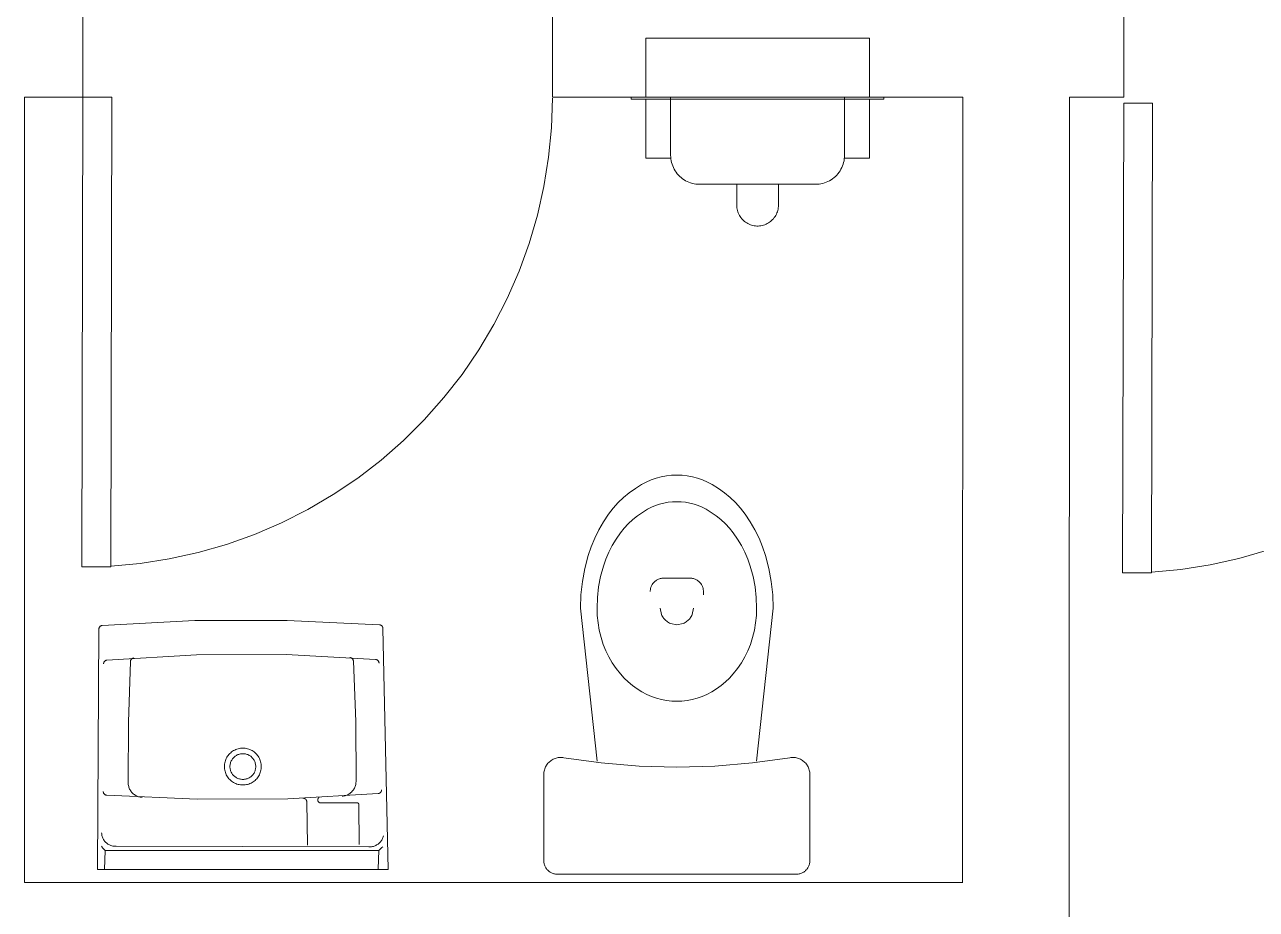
# Model space of a CAD drawing. Header units: centimetres. Extents: x -16.81 to -14.54, y 1.61 to 2.77.
# Drawn here: x -14.6977 to -14.6229, y 1.9054 to 1.9591 of the extents above; entities that cross this region are included whole.
import ezdxf

# ---------------------------------------------------------------- set-up
doc = ezdxf.new("R2010")
doc.units = ezdxf.units.CM
doc.header["$MEASUREMENT"] = 0
doc.layers.get('0').update_dxf_attribs({"lineweight": 0})

msp = doc.modelspace()

# ---------------------------------------------------------------- linework, layer by layer
at = {"color": 18, "lineweight": 0, "true_color": 0x000000}
for p, q in [((-14.694114, 1.954649), (-14.694111, 1.961123)), ((-14.665616, 1.954649), (-14.665613, 1.961123)), ((-14.63094, 1.95465), (-14.630943, 1.961123)), ((-14.646375, 1.95824), (-14.659957, 1.95824)), ((-14.659957, 1.95824), (-14.659957, 1.954651)), ((-14.646375, 1.954651), (-14.646375, 1.95824)), ((-14.697651, 1.907008), (-14.697651, 1.954649)), ((-14.694114, 1.954649), (-14.697651, 1.954649)), ((-14.694183, 1.926149), (-14.694116, 1.954649)), ((-14.694116, 1.954649), (-14.692357, 1.954652)), ((-14.692357, 1.954652), (-14.692424, 1.926152)), ((-14.665678, 1.952798), (-14.665618, 1.954589)), ((-14.640711, 1.95465), (-14.665616, 1.954649)), ((-14.645496, 1.954651), (-14.660837, 1.954651)), ((-14.660837, 1.954651), (-14.660837, 1.954545)), ((-14.660837, 1.954545), (-14.645496, 1.954545)), ((-14.659957, 1.954651), (-14.646375, 1.954651)), ((-14.646375, 1.954545), (-14.659957, 1.954545)), ((-14.659957, 1.954545), (-14.659957, 1.950956)), ((-14.658444, 1.954651), (-14.647888, 1.954651)), ((-14.658444, 1.951132), (-14.658444, 1.954651)), ((-14.647888, 1.954651), (-14.647888, 1.951132)), ((-14.646375, 1.950956), (-14.646375, 1.954545)), ((-14.645496, 1.954545), (-14.645496, 1.954651)), ((-14.640735, 1.907009), (-14.640711, 1.95465)), ((-14.634286, 1.857843), (-14.634237, 1.95465)), ((-14.63094, 1.95465), (-14.634237, 1.95465)), ((-14.631014, 1.925791), (-14.630947, 1.954291)), ((-14.630947, 1.954291), (-14.629188, 1.954294)), ((-14.629188, 1.954294), (-14.629255, 1.925794)), ((-14.665851, 1.951015), (-14.665678, 1.952798)), ((-14.666135, 1.949245), (-14.665851, 1.951015)), ((-14.659957, 1.950956), (-14.658435, 1.950956)), ((-14.658444, 1.951132), (-14.65844, 1.951022)), ((-14.65844, 1.951022), (-14.65843, 1.950912)), ((-14.65843, 1.950912), (-14.658413, 1.950803)), ((-14.658413, 1.950803), (-14.658389, 1.950695)), ((-14.658389, 1.950695), (-14.658358, 1.950589)), ((-14.658358, 1.950589), (-14.65832, 1.950485)), ((-14.65832, 1.950485), (-14.658277, 1.950383)), ((-14.648056, 1.950383), (-14.648012, 1.950485)), ((-14.648012, 1.950485), (-14.647975, 1.950589)), ((-14.647975, 1.950589), (-14.647944, 1.950695)), ((-14.647944, 1.950695), (-14.64792, 1.950803)), ((-14.64792, 1.950803), (-14.647902, 1.950912)), ((-14.647902, 1.950912), (-14.647892, 1.951022)), ((-14.647897, 1.950956), (-14.646375, 1.950956)), ((-14.647892, 1.951022), (-14.647888, 1.951132)), ((-14.658277, 1.950383), (-14.658226, 1.950285)), ((-14.658226, 1.950285), (-14.65817, 1.95019)), ((-14.65817, 1.95019), (-14.658108, 1.950098)), ((-14.658108, 1.950098), (-14.65804, 1.950011)), ((-14.65804, 1.950011), (-14.657967, 1.949928)), ((-14.657967, 1.949928), (-14.657889, 1.94985)), ((-14.657889, 1.94985), (-14.657806, 1.949777)), ((-14.657806, 1.949777), (-14.657719, 1.949709)), ((-14.657719, 1.949709), (-14.657627, 1.949647)), ((-14.648705, 1.949647), (-14.648614, 1.949709)), ((-14.648614, 1.949709), (-14.648526, 1.949777)), ((-14.648526, 1.949777), (-14.648443, 1.94985)), ((-14.648443, 1.94985), (-14.648365, 1.949928)), ((-14.648365, 1.949928), (-14.648292, 1.950011)), ((-14.648292, 1.950011), (-14.648224, 1.950098)), ((-14.648224, 1.950098), (-14.648162, 1.95019)), ((-14.648162, 1.95019), (-14.648106, 1.950285)), ((-14.648106, 1.950285), (-14.648056, 1.950383)), ((-14.66653, 1.947497), (-14.666135, 1.949245)), ((-14.657627, 1.949647), (-14.657532, 1.949591)), ((-14.657532, 1.949591), (-14.657434, 1.94954)), ((-14.657434, 1.94954), (-14.657332, 1.949497)), ((-14.657332, 1.949497), (-14.657228, 1.949459)), ((-14.657228, 1.949459), (-14.657122, 1.949428)), ((-14.657122, 1.949428), (-14.657014, 1.949404)), ((-14.657014, 1.949404), (-14.656905, 1.949387)), ((-14.656905, 1.949387), (-14.656795, 1.949376)), ((-14.656795, 1.949376), (-14.656685, 1.949373)), ((-14.649648, 1.949373), (-14.656685, 1.949373)), ((-14.654433, 1.948106), (-14.654433, 1.949373)), ((-14.6519, 1.948106), (-14.6519, 1.949373)), ((-14.649648, 1.949373), (-14.649537, 1.949376)), ((-14.649537, 1.949376), (-14.649427, 1.949387)), ((-14.649427, 1.949387), (-14.649318, 1.949404)), ((-14.649318, 1.949404), (-14.64921, 1.949428)), ((-14.64921, 1.949428), (-14.649104, 1.949459)), ((-14.649104, 1.949459), (-14.649, 1.949497)), ((-14.649, 1.949497), (-14.648899, 1.94954)), ((-14.648899, 1.94954), (-14.6488, 1.949591)), ((-14.6488, 1.949591), (-14.648705, 1.949647)), ((-14.667034, 1.945778), (-14.66653, 1.947497)), ((-14.654433, 1.948106), (-14.65443, 1.948025)), ((-14.65443, 1.948025), (-14.654422, 1.947944)), ((-14.654422, 1.947944), (-14.654409, 1.947864)), ((-14.654409, 1.947864), (-14.654391, 1.947785)), ((-14.654391, 1.947785), (-14.654368, 1.947707)), ((-14.654368, 1.947707), (-14.65434, 1.947631)), ((-14.65434, 1.947631), (-14.654307, 1.947557)), ((-14.654307, 1.947557), (-14.65427, 1.947485)), ((-14.65427, 1.947485), (-14.654228, 1.947415)), ((-14.652105, 1.947415), (-14.652063, 1.947485)), ((-14.652063, 1.947485), (-14.652025, 1.947557)), ((-14.652025, 1.947557), (-14.651992, 1.947631)), ((-14.651992, 1.947631), (-14.651964, 1.947707)), ((-14.651964, 1.947707), (-14.651941, 1.947785)), ((-14.651941, 1.947785), (-14.651923, 1.947864)), ((-14.651923, 1.947864), (-14.65191, 1.947944)), ((-14.65191, 1.947944), (-14.651902, 1.948025)), ((-14.651902, 1.948025), (-14.6519, 1.948106)), ((-14.654228, 1.947415), (-14.654181, 1.947349)), ((-14.654181, 1.947349), (-14.654131, 1.947285)), ((-14.654131, 1.947285), (-14.654076, 1.947225)), ((-14.654076, 1.947225), (-14.654018, 1.947169)), ((-14.654018, 1.947169), (-14.653956, 1.947116)), ((-14.653956, 1.947116), (-14.653891, 1.947067)), ((-14.653891, 1.947067), (-14.653823, 1.947023)), ((-14.653823, 1.947023), (-14.653752, 1.946983)), ((-14.653752, 1.946983), (-14.653679, 1.946948)), ((-14.653679, 1.946948), (-14.653604, 1.946918)), ((-14.653604, 1.946918), (-14.653527, 1.946892)), ((-14.653527, 1.946892), (-14.653448, 1.946871)), ((-14.653448, 1.946871), (-14.653368, 1.946856)), ((-14.653368, 1.946856), (-14.653288, 1.946845)), ((-14.653288, 1.946845), (-14.653207, 1.94684)), ((-14.653207, 1.94684), (-14.653126, 1.94684)), ((-14.653126, 1.94684), (-14.653045, 1.946845)), ((-14.653045, 1.946845), (-14.652964, 1.946856)), ((-14.652964, 1.946856), (-14.652884, 1.946871)), ((-14.652884, 1.946871), (-14.652806, 1.946892)), ((-14.652806, 1.946892), (-14.652729, 1.946918)), ((-14.652729, 1.946918), (-14.652653, 1.946948)), ((-14.652653, 1.946948), (-14.65258, 1.946983)), ((-14.65258, 1.946983), (-14.65251, 1.947023)), ((-14.65251, 1.947023), (-14.652442, 1.947067)), ((-14.652442, 1.947067), (-14.652376, 1.947116)), ((-14.652376, 1.947116), (-14.652315, 1.947169)), ((-14.652315, 1.947169), (-14.652256, 1.947225)), ((-14.652256, 1.947225), (-14.652202, 1.947285)), ((-14.652202, 1.947285), (-14.652151, 1.947349)), ((-14.652151, 1.947349), (-14.652105, 1.947415)), ((-14.667645, 1.944093), (-14.667034, 1.945778)), ((-14.66836, 1.94245), (-14.667645, 1.944093)), ((-14.669178, 1.940856), (-14.66836, 1.94245)), ((-14.670094, 1.939316), (-14.669178, 1.940856)), ((-14.671105, 1.937836), (-14.670094, 1.939316)), ((-14.672207, 1.936423), (-14.671105, 1.937836)), ((-14.673395, 1.935082), (-14.672207, 1.936423)), ((-14.674666, 1.933819), (-14.673395, 1.935082)), ((-14.676013, 1.932638), (-14.674666, 1.933819)), ((-14.677433, 1.931543), (-14.676013, 1.932638)), ((-14.678918, 1.93054), (-14.677433, 1.931543)), ((-14.660202, 1.931156), (-14.660586, 1.930918)), ((-14.659919, 1.931304), (-14.660202, 1.931156)), ((-14.659626, 1.931431), (-14.659919, 1.931304)), ((-14.659325, 1.931535), (-14.659626, 1.931431)), ((-14.659016, 1.931617), (-14.659325, 1.931535)), ((-14.658703, 1.931676), (-14.659016, 1.931617)), ((-14.658386, 1.931711), (-14.658703, 1.931676)), ((-14.658067, 1.931723), (-14.658386, 1.931711)), ((-14.657748, 1.931711), (-14.658067, 1.931723)), ((-14.657431, 1.931676), (-14.657748, 1.931711)), ((-14.657117, 1.931617), (-14.657431, 1.931676)), ((-14.656809, 1.931535), (-14.657117, 1.931617)), ((-14.656508, 1.931431), (-14.656809, 1.931535)), ((-14.656215, 1.931304), (-14.656508, 1.931431)), ((-14.655932, 1.931156), (-14.656215, 1.931304)), ((-14.655548, 1.930918), (-14.655932, 1.931156)), ((-14.680463, 1.929633), (-14.678918, 1.93054)), ((-14.661299, 1.930364), (-14.661625, 1.930051)), ((-14.660952, 1.930654), (-14.661299, 1.930364)), ((-14.660586, 1.930918), (-14.660952, 1.930654)), ((-14.655181, 1.930654), (-14.655548, 1.930918)), ((-14.654835, 1.930364), (-14.655181, 1.930654)), ((-14.654509, 1.930051), (-14.654835, 1.930364)), ((-14.682062, 1.928824), (-14.680463, 1.929633)), ((-14.661927, 1.929715), (-14.662205, 1.929359)), ((-14.661625, 1.930051), (-14.661927, 1.929715)), ((-14.659844, 1.929651), (-14.660158, 1.929462)), ((-14.659608, 1.92977), (-14.659844, 1.929651)), ((-14.659363, 1.929873), (-14.659608, 1.92977)), ((-14.659112, 1.929957), (-14.659363, 1.929873)), ((-14.658856, 1.930023), (-14.659112, 1.929957)), ((-14.658595, 1.930071), (-14.658856, 1.930023)), ((-14.658332, 1.930099), (-14.658595, 1.930071)), ((-14.658067, 1.930109), (-14.658332, 1.930099)), ((-14.657802, 1.930099), (-14.658067, 1.930109)), ((-14.657539, 1.930071), (-14.657802, 1.930099)), ((-14.657278, 1.930023), (-14.657539, 1.930071)), ((-14.657022, 1.929957), (-14.657278, 1.930023)), ((-14.65677, 1.929873), (-14.657022, 1.929957)), ((-14.656526, 1.92977), (-14.65677, 1.929873)), ((-14.65629, 1.929651), (-14.656526, 1.92977)), ((-14.655975, 1.929462), (-14.65629, 1.929651)), ((-14.654207, 1.929715), (-14.654509, 1.930051)), ((-14.653929, 1.929359), (-14.654207, 1.929715)), ((-14.683708, 1.928118), (-14.682062, 1.928824)), ((-14.662521, 1.928891), (-14.662804, 1.928404)), ((-14.662205, 1.929359), (-14.662521, 1.928891)), ((-14.661012, 1.928771), (-14.661261, 1.928503)), ((-14.660744, 1.929021), (-14.661012, 1.928771)), ((-14.660459, 1.929252), (-14.660744, 1.929021)), ((-14.660158, 1.929462), (-14.660459, 1.929252)), ((-14.655675, 1.929252), (-14.655975, 1.929462)), ((-14.65539, 1.929021), (-14.655675, 1.929252)), ((-14.655122, 1.928771), (-14.65539, 1.929021)), ((-14.654872, 1.928503), (-14.655122, 1.928771)), ((-14.653613, 1.928891), (-14.653929, 1.929359)), ((-14.65333, 1.928404), (-14.653613, 1.928891)), ((-14.685396, 1.927516), (-14.683708, 1.928118)), ((-14.662804, 1.928404), (-14.663054, 1.927898)), ((-14.661492, 1.928217), (-14.661752, 1.927843)), ((-14.661261, 1.928503), (-14.661492, 1.928217)), ((-14.654642, 1.928217), (-14.654872, 1.928503)), ((-14.654381, 1.927843), (-14.654642, 1.928217)), ((-14.653079, 1.927898), (-14.65333, 1.928404)), ((-14.687119, 1.927022), (-14.685396, 1.927516)), ((-14.66327, 1.927377), (-14.66345, 1.926843)), ((-14.663054, 1.927898), (-14.66327, 1.927377)), ((-14.661987, 1.927453), (-14.662195, 1.927047)), ((-14.661752, 1.927843), (-14.661987, 1.927453)), ((-14.654147, 1.927453), (-14.654381, 1.927843)), ((-14.653939, 1.927047), (-14.654147, 1.927453)), ((-14.652864, 1.927377), (-14.653079, 1.927898)), ((-14.652683, 1.926843), (-14.652864, 1.927377)), ((-14.69064, 1.926362), (-14.688869, 1.926636)), ((-14.688869, 1.926636), (-14.687119, 1.927022)), ((-14.66345, 1.926843), (-14.663655, 1.92606)), ((-14.662374, 1.926628), (-14.662524, 1.926197)), ((-14.662195, 1.927047), (-14.662374, 1.926628)), ((-14.65376, 1.926628), (-14.653939, 1.927047)), ((-14.65361, 1.926197), (-14.65376, 1.926628)), ((-14.652479, 1.92606), (-14.652683, 1.926843)), ((-14.6257, 1.926278), (-14.62395, 1.926663)), ((-14.62395, 1.926663), (-14.622227, 1.927158)), ((-14.692424, 1.926152), (-14.694183, 1.926149)), ((-14.692424, 1.926199), (-14.69064, 1.926362)), ((-14.663655, 1.92606), (-14.663801, 1.925264)), ((-14.662524, 1.926197), (-14.662692, 1.925573)), ((-14.653442, 1.925573), (-14.65361, 1.926197)), ((-14.652332, 1.925264), (-14.652479, 1.92606)), ((-14.629255, 1.925794), (-14.631014, 1.925791)), ((-14.629255, 1.925841), (-14.62747, 1.926004)), ((-14.62747, 1.926004), (-14.6257, 1.926278)), ((-14.663801, 1.925264), (-14.66389, 1.92446)), ((-14.662692, 1.925573), (-14.662813, 1.924939)), ((-14.659604, 1.925004), (-14.659625, 1.924957)), ((-14.659581, 1.925049), (-14.659604, 1.925004)), ((-14.659556, 1.925093), (-14.659581, 1.925049)), ((-14.659527, 1.925135), (-14.659556, 1.925093)), ((-14.659496, 1.925175), (-14.659527, 1.925135)), ((-14.659462, 1.925213), (-14.659496, 1.925175)), ((-14.659427, 1.925248), (-14.659462, 1.925213)), ((-14.659389, 1.925282), (-14.659427, 1.925248)), ((-14.659349, 1.925313), (-14.659389, 1.925282)), ((-14.659307, 1.925342), (-14.659349, 1.925313)), ((-14.659263, 1.925367), (-14.659307, 1.925342)), ((-14.659218, 1.92539), (-14.659263, 1.925367)), ((-14.659171, 1.925411), (-14.659218, 1.92539)), ((-14.659124, 1.925428), (-14.659171, 1.925411)), ((-14.659075, 1.925442), (-14.659124, 1.925428)), ((-14.659025, 1.925453), (-14.659075, 1.925442)), ((-14.658975, 1.925461), (-14.659025, 1.925453)), ((-14.658925, 1.925466), (-14.658975, 1.925461)), ((-14.658874, 1.925467), (-14.658925, 1.925466)), ((-14.658874, 1.925467), (-14.658067, 1.925467)), ((-14.65726, 1.925467), (-14.658067, 1.925467)), ((-14.657209, 1.925466), (-14.65726, 1.925467)), ((-14.657158, 1.925461), (-14.657209, 1.925466)), ((-14.657108, 1.925453), (-14.657158, 1.925461)), ((-14.657059, 1.925442), (-14.657108, 1.925453)), ((-14.65701, 1.925428), (-14.657059, 1.925442)), ((-14.656962, 1.925411), (-14.65701, 1.925428)), ((-14.656916, 1.92539), (-14.656962, 1.925411)), ((-14.656871, 1.925367), (-14.656916, 1.92539)), ((-14.656827, 1.925342), (-14.656871, 1.925367)), ((-14.656785, 1.925313), (-14.656827, 1.925342)), ((-14.656745, 1.925282), (-14.656785, 1.925313)), ((-14.656707, 1.925248), (-14.656745, 1.925282)), ((-14.656671, 1.925213), (-14.656707, 1.925248)), ((-14.656638, 1.925175), (-14.656671, 1.925213)), ((-14.656607, 1.925135), (-14.656638, 1.925175)), ((-14.656578, 1.925093), (-14.656607, 1.925135)), ((-14.656552, 1.925049), (-14.656578, 1.925093)), ((-14.656529, 1.925004), (-14.656552, 1.925049)), ((-14.656509, 1.924957), (-14.656529, 1.925004)), ((-14.653321, 1.924939), (-14.653442, 1.925573)), ((-14.652244, 1.92446), (-14.652332, 1.925264)), ((-14.66389, 1.92446), (-14.663919, 1.923651)), ((-14.662886, 1.924297), (-14.66291, 1.923651)), ((-14.662813, 1.924939), (-14.662886, 1.924297)), ((-14.65968, 1.924711), (-14.659681, 1.92466)), ((-14.659675, 1.924761), (-14.65968, 1.924711)), ((-14.659667, 1.924811), (-14.659675, 1.924761)), ((-14.659656, 1.924861), (-14.659667, 1.924811)), ((-14.659642, 1.924909), (-14.659656, 1.924861)), ((-14.659625, 1.924957), (-14.659642, 1.924909)), ((-14.656492, 1.924909), (-14.656509, 1.924957)), ((-14.656478, 1.924861), (-14.656492, 1.924909)), ((-14.656467, 1.924811), (-14.656478, 1.924861)), ((-14.656459, 1.924761), (-14.656467, 1.924811)), ((-14.656454, 1.924711), (-14.656459, 1.924761)), ((-14.656452, 1.92466), (-14.656454, 1.924711)), ((-14.656452, 1.924458), (-14.656452, 1.92466)), ((-14.653248, 1.924297), (-14.653321, 1.924939)), ((-14.653224, 1.923651), (-14.653248, 1.924297)), ((-14.652215, 1.923651), (-14.652244, 1.92446)), ((-14.66291, 1.914368), (-14.663919, 1.923651)), ((-14.66291, 1.923651), (-14.662895, 1.923203)), ((-14.659076, 1.923651), (-14.658999, 1.923265)), ((-14.657135, 1.923265), (-14.657058, 1.923651)), ((-14.653239, 1.923203), (-14.653224, 1.923651)), ((-14.652215, 1.923651), (-14.653224, 1.914368)), ((-14.687331, 1.922897), (-14.692937, 1.922602)), ((-14.681717, 1.922909), (-14.687331, 1.922897)), ((-14.676111, 1.922637), (-14.681717, 1.922909)), ((-14.662895, 1.923203), (-14.662849, 1.922756)), ((-14.662849, 1.922756), (-14.662773, 1.922314)), ((-14.658999, 1.923265), (-14.658972, 1.923205)), ((-14.658972, 1.923205), (-14.658941, 1.923147)), ((-14.658941, 1.923147), (-14.658906, 1.92309)), ((-14.658906, 1.92309), (-14.658867, 1.923037)), ((-14.658867, 1.923037), (-14.658825, 1.922986)), ((-14.658825, 1.922986), (-14.65878, 1.922938)), ((-14.65878, 1.922938), (-14.658732, 1.922892)), ((-14.658732, 1.922892), (-14.658681, 1.922851)), ((-14.658681, 1.922851), (-14.658627, 1.922812)), ((-14.658627, 1.922812), (-14.658571, 1.922777)), ((-14.658571, 1.922777), (-14.658513, 1.922746)), ((-14.657621, 1.922746), (-14.657562, 1.922777)), ((-14.657562, 1.922777), (-14.657506, 1.922812)), ((-14.657506, 1.922812), (-14.657453, 1.922851)), ((-14.657453, 1.922851), (-14.657402, 1.922892)), ((-14.657402, 1.922892), (-14.657353, 1.922938)), ((-14.657353, 1.922938), (-14.657308, 1.922986)), ((-14.657308, 1.922986), (-14.657266, 1.923037)), ((-14.657266, 1.923037), (-14.657228, 1.92309)), ((-14.657228, 1.92309), (-14.657193, 1.923147)), ((-14.657193, 1.923147), (-14.657162, 1.923205)), ((-14.657162, 1.923205), (-14.657135, 1.923265)), ((-14.653361, 1.922314), (-14.653285, 1.922756)), ((-14.653285, 1.922756), (-14.653239, 1.923203)), ((-14.693143, 1.92238), (-14.693221, 1.907791)), ((-14.693142, 1.922395), (-14.693143, 1.92238)), ((-14.693141, 1.922409), (-14.693142, 1.922395)), ((-14.693138, 1.922423), (-14.693141, 1.922409)), ((-14.693135, 1.922437), (-14.693138, 1.922423)), ((-14.693131, 1.922451), (-14.693135, 1.922437)), ((-14.693126, 1.922465), (-14.693131, 1.922451)), ((-14.69312, 1.922478), (-14.693126, 1.922465)), ((-14.693113, 1.92249), (-14.69312, 1.922478)), ((-14.693105, 1.922503), (-14.693113, 1.92249)), ((-14.693097, 1.922515), (-14.693105, 1.922503)), ((-14.693088, 1.922526), (-14.693097, 1.922515)), ((-14.693078, 1.922536), (-14.693088, 1.922526)), ((-14.693067, 1.922546), (-14.693078, 1.922536)), ((-14.693056, 1.922555), (-14.693067, 1.922546)), ((-14.693045, 1.922564), (-14.693056, 1.922555)), ((-14.693032, 1.922572), (-14.693045, 1.922564)), ((-14.69302, 1.922579), (-14.693032, 1.922572)), ((-14.693007, 1.922585), (-14.69302, 1.922579)), ((-14.692993, 1.92259), (-14.693007, 1.922585)), ((-14.692979, 1.922594), (-14.692993, 1.92259)), ((-14.692965, 1.922598), (-14.692979, 1.922594)), ((-14.692951, 1.9226), (-14.692965, 1.922598)), ((-14.692937, 1.922602), (-14.692951, 1.9226)), ((-14.676096, 1.922636), (-14.676111, 1.922637)), ((-14.676082, 1.922633), (-14.676096, 1.922636)), ((-14.676068, 1.92263), (-14.676082, 1.922633)), ((-14.676055, 1.922626), (-14.676068, 1.92263)), ((-14.676041, 1.922621), (-14.676055, 1.922626)), ((-14.676028, 1.922615), (-14.676041, 1.922621)), ((-14.676015, 1.922608), (-14.676028, 1.922615)), ((-14.676003, 1.9226), (-14.676015, 1.922608)), ((-14.675992, 1.922592), (-14.676003, 1.9226)), ((-14.67598, 1.922583), (-14.675992, 1.922592)), ((-14.67597, 1.922573), (-14.67598, 1.922583)), ((-14.67596, 1.922563), (-14.67597, 1.922573)), ((-14.675951, 1.922552), (-14.67596, 1.922563)), ((-14.675942, 1.92254), (-14.675951, 1.922552)), ((-14.675935, 1.922528), (-14.675942, 1.92254)), ((-14.675928, 1.922516), (-14.675935, 1.922528)), ((-14.675922, 1.922503), (-14.675928, 1.922516)), ((-14.675917, 1.922489), (-14.675922, 1.922503)), ((-14.675912, 1.922476), (-14.675917, 1.922489)), ((-14.675909, 1.922462), (-14.675912, 1.922476)), ((-14.675906, 1.922448), (-14.675909, 1.922462)), ((-14.675904, 1.922433), (-14.675906, 1.922448)), ((-14.675904, 1.922419), (-14.675904, 1.922433)), ((-14.675592, 1.907791), (-14.675904, 1.922419)), ((-14.662773, 1.922314), (-14.662667, 1.921878)), ((-14.658513, 1.922746), (-14.658453, 1.922719)), ((-14.658453, 1.922719), (-14.658067, 1.922642)), ((-14.658067, 1.922642), (-14.657681, 1.922719)), ((-14.657681, 1.922719), (-14.657621, 1.922746)), ((-14.653467, 1.921878), (-14.653361, 1.922314)), ((-14.662667, 1.921878), (-14.662531, 1.921451)), ((-14.662531, 1.921451), (-14.662377, 1.921063)), ((-14.653756, 1.921063), (-14.653603, 1.921451)), ((-14.653603, 1.921451), (-14.653467, 1.921878)), ((-14.687222, 1.920817), (-14.692653, 1.920495)), ((-14.6912, 1.920518), (-14.691207, 1.920505)), ((-14.691192, 1.920529), (-14.6912, 1.920518)), ((-14.691183, 1.920541), (-14.691192, 1.920529)), ((-14.691174, 1.920552), (-14.691183, 1.920541)), ((-14.691164, 1.920562), (-14.691174, 1.920552)), ((-14.691154, 1.920571), (-14.691164, 1.920562)), ((-14.691143, 1.92058), (-14.691154, 1.920571)), ((-14.691131, 1.920588), (-14.691143, 1.92058)), ((-14.691119, 1.920596), (-14.691131, 1.920588)), ((-14.691106, 1.920602), (-14.691119, 1.920596)), ((-14.691093, 1.920608), (-14.691106, 1.920602)), ((-14.69108, 1.920613), (-14.691093, 1.920608)), ((-14.691067, 1.920617), (-14.69108, 1.920613)), ((-14.691053, 1.92062), (-14.691067, 1.920617)), ((-14.691039, 1.920623), (-14.691053, 1.92062)), ((-14.691025, 1.920624), (-14.691039, 1.920623)), ((-14.68178, 1.920829), (-14.687222, 1.920817)), ((-14.676347, 1.920532), (-14.68178, 1.920829)), ((-14.677893, 1.920648), (-14.677907, 1.92065)), ((-14.67788, 1.920646), (-14.677893, 1.920648)), ((-14.677866, 1.920643), (-14.67788, 1.920646)), ((-14.677852, 1.920639), (-14.677866, 1.920643)), ((-14.677839, 1.920634), (-14.677852, 1.920639)), ((-14.677826, 1.920628), (-14.677839, 1.920634)), ((-14.677814, 1.920622), (-14.677826, 1.920628)), ((-14.677802, 1.920615), (-14.677814, 1.920622)), ((-14.67779, 1.920607), (-14.677802, 1.920615)), ((-14.677779, 1.920598), (-14.67779, 1.920607)), ((-14.677769, 1.920589), (-14.677779, 1.920598)), ((-14.677759, 1.920579), (-14.677769, 1.920589)), ((-14.677749, 1.920568), (-14.677759, 1.920579)), ((-14.677741, 1.920557), (-14.677749, 1.920568)), ((-14.677733, 1.920545), (-14.677741, 1.920557)), ((-14.677726, 1.920533), (-14.677733, 1.920545)), ((-14.67772, 1.920521), (-14.677726, 1.920533)), ((-14.677714, 1.920508), (-14.67772, 1.920521)), ((-14.676333, 1.920531), (-14.676347, 1.920532)), ((-14.676319, 1.920528), (-14.676333, 1.920531)), ((-14.676305, 1.920525), (-14.676319, 1.920528)), ((-14.676291, 1.920521), (-14.676305, 1.920525)), ((-14.676278, 1.920515), (-14.676291, 1.920521)), ((-14.676265, 1.920509), (-14.676278, 1.920515)), ((-14.662377, 1.921063), (-14.662195, 1.920688)), ((-14.662195, 1.920688), (-14.661986, 1.920327)), ((-14.654147, 1.920327), (-14.653938, 1.920688)), ((-14.653938, 1.920688), (-14.653756, 1.921063)), ((-14.692855, 1.920302), (-14.692857, 1.920287)), ((-14.692857, 1.920287), (-14.692857, 1.920273)), ((-14.692853, 1.920316), (-14.692855, 1.920302)), ((-14.69285, 1.92033), (-14.692853, 1.920316)), ((-14.692846, 1.920344), (-14.69285, 1.92033)), ((-14.692841, 1.920357), (-14.692846, 1.920344)), ((-14.692835, 1.92037), (-14.692841, 1.920357)), ((-14.692828, 1.920383), (-14.692835, 1.92037)), ((-14.692821, 1.920395), (-14.692828, 1.920383)), ((-14.692812, 1.920407), (-14.692821, 1.920395)), ((-14.692803, 1.920418), (-14.692812, 1.920407)), ((-14.692794, 1.920429), (-14.692803, 1.920418)), ((-14.692783, 1.920439), (-14.692794, 1.920429)), ((-14.692772, 1.920448), (-14.692783, 1.920439)), ((-14.692761, 1.920456), (-14.692772, 1.920448)), ((-14.692748, 1.920464), (-14.692761, 1.920456)), ((-14.692736, 1.920471), (-14.692748, 1.920464)), ((-14.692723, 1.920477), (-14.692736, 1.920471)), ((-14.69271, 1.920483), (-14.692723, 1.920477)), ((-14.692696, 1.920487), (-14.69271, 1.920483)), ((-14.692682, 1.92049), (-14.692696, 1.920487)), ((-14.692668, 1.920493), (-14.692682, 1.92049)), ((-14.692653, 1.920495), (-14.692668, 1.920493)), ((-14.691232, 1.92041), (-14.69134, 1.916734)), ((-14.691231, 1.920424), (-14.691232, 1.92041)), ((-14.691229, 1.920438), (-14.691231, 1.920424)), ((-14.691226, 1.920452), (-14.691229, 1.920438)), ((-14.691223, 1.920466), (-14.691226, 1.920452)), ((-14.691218, 1.920479), (-14.691223, 1.920466)), ((-14.691213, 1.920493), (-14.691218, 1.920479)), ((-14.691207, 1.920505), (-14.691213, 1.920493)), ((-14.677709, 1.920495), (-14.677714, 1.920508)), ((-14.677706, 1.920481), (-14.677709, 1.920495)), ((-14.677703, 1.920467), (-14.677706, 1.920481)), ((-14.6777, 1.920453), (-14.677703, 1.920467)), ((-14.677699, 1.920439), (-14.6777, 1.920453)), ((-14.677553, 1.91678), (-14.677699, 1.920439)), ((-14.676253, 1.920503), (-14.676265, 1.920509)), ((-14.676241, 1.920495), (-14.676253, 1.920503)), ((-14.676229, 1.920487), (-14.676241, 1.920495)), ((-14.676218, 1.920478), (-14.676229, 1.920487)), ((-14.676208, 1.920468), (-14.676218, 1.920478)), ((-14.676198, 1.920457), (-14.676208, 1.920468)), ((-14.676189, 1.920446), (-14.676198, 1.920457)), ((-14.67618, 1.920435), (-14.676189, 1.920446)), ((-14.676173, 1.920423), (-14.67618, 1.920435)), ((-14.676166, 1.92041), (-14.676173, 1.920423)), ((-14.67616, 1.920397), (-14.676166, 1.92041)), ((-14.676155, 1.920384), (-14.67616, 1.920397)), ((-14.676151, 1.920371), (-14.676155, 1.920384)), ((-14.676147, 1.920357), (-14.676151, 1.920371)), ((-14.676145, 1.920343), (-14.676147, 1.920357)), ((-14.676143, 1.920328), (-14.676145, 1.920343)), ((-14.676142, 1.920314), (-14.676143, 1.920328)), ((-14.661986, 1.920327), (-14.661751, 1.919982)), ((-14.661751, 1.919982), (-14.661492, 1.919656)), ((-14.654642, 1.919656), (-14.654382, 1.919982)), ((-14.654382, 1.919982), (-14.654147, 1.920327)), ((-14.661492, 1.919656), (-14.661261, 1.919404)), ((-14.661261, 1.919404), (-14.661014, 1.91917)), ((-14.661014, 1.91917), (-14.660751, 1.918953)), ((-14.655383, 1.918953), (-14.65512, 1.91917)), ((-14.65512, 1.91917), (-14.654873, 1.919404)), ((-14.654873, 1.919404), (-14.654642, 1.919656)), ((-14.660751, 1.918953), (-14.660474, 1.918754)), ((-14.660474, 1.918754), (-14.660184, 1.918575)), ((-14.660184, 1.918575), (-14.659882, 1.918416)), ((-14.659882, 1.918416), (-14.659595, 1.918291)), ((-14.659595, 1.918291), (-14.6593, 1.918187)), ((-14.656834, 1.918187), (-14.656538, 1.918291)), ((-14.656538, 1.918291), (-14.656252, 1.918416)), ((-14.656252, 1.918416), (-14.65595, 1.918575)), ((-14.65595, 1.918575), (-14.65566, 1.918754)), ((-14.65566, 1.918754), (-14.655383, 1.918953)), ((-14.6593, 1.918187), (-14.658998, 1.918106)), ((-14.658998, 1.918106), (-14.65869, 1.918047)), ((-14.65869, 1.918047), (-14.65838, 1.918012)), ((-14.65838, 1.918012), (-14.658067, 1.918001)), ((-14.658067, 1.918001), (-14.657754, 1.918012)), ((-14.657754, 1.918012), (-14.657443, 1.918047)), ((-14.657443, 1.918047), (-14.657136, 1.918106)), ((-14.657136, 1.918106), (-14.656834, 1.918187)), ((-14.677537, 1.913117), (-14.677553, 1.91678)), ((-14.69134, 1.916734), (-14.691365, 1.913056)), ((-14.685375, 1.914596), (-14.68541, 1.914531)), ((-14.685337, 1.914658), (-14.685375, 1.914596)), ((-14.685294, 1.914717), (-14.685337, 1.914658)), ((-14.685248, 1.914774), (-14.685294, 1.914717)), ((-14.685198, 1.914827), (-14.685248, 1.914774)), ((-14.685144, 1.914877), (-14.685198, 1.914827)), ((-14.685088, 1.914924), (-14.685144, 1.914877)), ((-14.685028, 1.914966), (-14.685088, 1.914924)), ((-14.684966, 1.915005), (-14.685028, 1.914966)), ((-14.684994, 1.914552), (-14.685027, 1.914512)), ((-14.684959, 1.914589), (-14.684994, 1.914552)), ((-14.684901, 1.91504), (-14.684966, 1.915005)), ((-14.684922, 1.914624), (-14.684959, 1.914589)), ((-14.684882, 1.914657), (-14.684922, 1.914624)), ((-14.684835, 1.91507), (-14.684901, 1.91504)), ((-14.684841, 1.914686), (-14.684882, 1.914657)), ((-14.684797, 1.914713), (-14.684841, 1.914686)), ((-14.684766, 1.915096), (-14.684835, 1.91507)), ((-14.684752, 1.914738), (-14.684797, 1.914713)), ((-14.684696, 1.915117), (-14.684766, 1.915096)), ((-14.684706, 1.914759), (-14.684752, 1.914738)), ((-14.684658, 1.914777), (-14.684706, 1.914759)), ((-14.684625, 1.915134), (-14.684696, 1.915117)), ((-14.684609, 1.914792), (-14.684658, 1.914777)), ((-14.684552, 1.915145), (-14.684625, 1.915134)), ((-14.684559, 1.914803), (-14.684609, 1.914792)), ((-14.684509, 1.914811), (-14.684559, 1.914803)), ((-14.68448, 1.915153), (-14.684552, 1.915145)), ((-14.684458, 1.914816), (-14.684509, 1.914811)), ((-14.684406, 1.915155), (-14.68448, 1.915153)), ((-14.684406, 1.914818), (-14.684458, 1.914816)), ((-14.684333, 1.915153), (-14.684406, 1.915155)), ((-14.684355, 1.914816), (-14.684406, 1.914818)), ((-14.684304, 1.914811), (-14.684355, 1.914816)), ((-14.68426, 1.915145), (-14.684333, 1.915153)), ((-14.684254, 1.914803), (-14.684304, 1.914811)), ((-14.684188, 1.915134), (-14.68426, 1.915145)), ((-14.684204, 1.914792), (-14.684254, 1.914803)), ((-14.684155, 1.914777), (-14.684204, 1.914792)), ((-14.684117, 1.915117), (-14.684188, 1.915134)), ((-14.684107, 1.914759), (-14.684155, 1.914777)), ((-14.684047, 1.915096), (-14.684117, 1.915117)), ((-14.684061, 1.914738), (-14.684107, 1.914759)), ((-14.684015, 1.914713), (-14.684061, 1.914738)), ((-14.683978, 1.91507), (-14.684047, 1.915096)), ((-14.683972, 1.914686), (-14.684015, 1.914713)), ((-14.683912, 1.91504), (-14.683978, 1.91507)), ((-14.68393, 1.914657), (-14.683972, 1.914686)), ((-14.683891, 1.914624), (-14.68393, 1.914657)), ((-14.683847, 1.915005), (-14.683912, 1.91504)), ((-14.683854, 1.914589), (-14.683891, 1.914624)), ((-14.683819, 1.914552), (-14.683854, 1.914589)), ((-14.683785, 1.914966), (-14.683847, 1.915005)), ((-14.683786, 1.914512), (-14.683819, 1.914552)), ((-14.683725, 1.914924), (-14.683785, 1.914966)), ((-14.683669, 1.914877), (-14.683725, 1.914924)), ((-14.683615, 1.914827), (-14.683669, 1.914877)), ((-14.683565, 1.914774), (-14.683615, 1.914827)), ((-14.683519, 1.914717), (-14.683565, 1.914774)), ((-14.683476, 1.914658), (-14.683519, 1.914717)), ((-14.683437, 1.914596), (-14.683476, 1.914658)), ((-14.683403, 1.914531), (-14.683437, 1.914596)), ((-14.66539, 1.914549), (-14.665453, 1.914529)), ((-14.665325, 1.914565), (-14.66539, 1.914549)), ((-14.66526, 1.914576), (-14.665325, 1.914565)), ((-14.665193, 1.914584), (-14.66526, 1.914576)), ((-14.665127, 1.914587), (-14.665193, 1.914584)), ((-14.66506, 1.914585), (-14.665127, 1.914587)), ((-14.664994, 1.91458), (-14.66506, 1.914585)), ((-14.664928, 1.91457), (-14.664994, 1.91458)), ((-14.664928, 1.91457), (-14.662653, 1.914255)), ((-14.653481, 1.914255), (-14.651206, 1.91457)), ((-14.65114, 1.91458), (-14.651206, 1.91457)), ((-14.651073, 1.914585), (-14.65114, 1.91458)), ((-14.651007, 1.914587), (-14.651073, 1.914585)), ((-14.65094, 1.914584), (-14.651007, 1.914587)), ((-14.650874, 1.914576), (-14.65094, 1.914584)), ((-14.650809, 1.914565), (-14.650874, 1.914576)), ((-14.650744, 1.914549), (-14.650809, 1.914565)), ((-14.650681, 1.914529), (-14.650744, 1.914549)), ((-14.685523, 1.914109), (-14.685525, 1.914036)), ((-14.685525, 1.914036), (-14.685523, 1.913963)), ((-14.685516, 1.914182), (-14.685523, 1.914109)), ((-14.685523, 1.913963), (-14.685516, 1.91389)), ((-14.685504, 1.914254), (-14.685516, 1.914182)), ((-14.685516, 1.91389), (-14.685504, 1.913818)), ((-14.685487, 1.914326), (-14.685504, 1.914254)), ((-14.685504, 1.913818), (-14.685487, 1.913747)), ((-14.685466, 1.914396), (-14.685487, 1.914326)), ((-14.68544, 1.914464), (-14.685466, 1.914396)), ((-14.68541, 1.914531), (-14.68544, 1.914464)), ((-14.685187, 1.914087), (-14.685188, 1.914036)), ((-14.685188, 1.914036), (-14.685187, 1.913985)), ((-14.685182, 1.914138), (-14.685187, 1.914087)), ((-14.685187, 1.913985), (-14.685182, 1.913934)), ((-14.685173, 1.914189), (-14.685182, 1.914138)), ((-14.685182, 1.913934), (-14.685173, 1.913884)), ((-14.685162, 1.914239), (-14.685173, 1.914189)), ((-14.685173, 1.913884), (-14.685162, 1.913834)), ((-14.685147, 1.914288), (-14.685162, 1.914239)), ((-14.685162, 1.913834), (-14.685147, 1.913785)), ((-14.685129, 1.914335), (-14.685147, 1.914288)), ((-14.685108, 1.914382), (-14.685129, 1.914335)), ((-14.685084, 1.914427), (-14.685108, 1.914382)), ((-14.685057, 1.914471), (-14.685084, 1.914427)), ((-14.685027, 1.914512), (-14.685057, 1.914471)), ((-14.683756, 1.914471), (-14.683786, 1.914512)), ((-14.683729, 1.914427), (-14.683756, 1.914471)), ((-14.683705, 1.914382), (-14.683729, 1.914427)), ((-14.683684, 1.914335), (-14.683705, 1.914382)), ((-14.683666, 1.914288), (-14.683684, 1.914335)), ((-14.683651, 1.914239), (-14.683666, 1.914288)), ((-14.683666, 1.913785), (-14.683651, 1.913834)), ((-14.68364, 1.914189), (-14.683651, 1.914239)), ((-14.683651, 1.913834), (-14.68364, 1.913884)), ((-14.683631, 1.914138), (-14.68364, 1.914189)), ((-14.68364, 1.913884), (-14.683631, 1.913934)), ((-14.683626, 1.914087), (-14.683631, 1.914138)), ((-14.683631, 1.913934), (-14.683626, 1.913985)), ((-14.683624, 1.914036), (-14.683626, 1.914087)), ((-14.683626, 1.913985), (-14.683624, 1.914036)), ((-14.683373, 1.914464), (-14.683403, 1.914531)), ((-14.683347, 1.914396), (-14.683373, 1.914464)), ((-14.683326, 1.914326), (-14.683347, 1.914396)), ((-14.683309, 1.914254), (-14.683326, 1.914326)), ((-14.683326, 1.913747), (-14.683309, 1.913818)), ((-14.683297, 1.914182), (-14.683309, 1.914254)), ((-14.683309, 1.913818), (-14.683297, 1.91389)), ((-14.68329, 1.914109), (-14.683297, 1.914182)), ((-14.683297, 1.91389), (-14.68329, 1.913963)), ((-14.683288, 1.914036), (-14.68329, 1.914109)), ((-14.68329, 1.913963), (-14.683288, 1.914036)), ((-14.666105, 1.913824), (-14.66612, 1.913759)), ((-14.666085, 1.913888), (-14.666105, 1.913824)), ((-14.666062, 1.91395), (-14.666085, 1.913888)), ((-14.666035, 1.914011), (-14.666062, 1.91395)), ((-14.666004, 1.91407), (-14.666035, 1.914011)), ((-14.665969, 1.914126), (-14.666004, 1.91407)), ((-14.66593, 1.914181), (-14.665969, 1.914126)), ((-14.665889, 1.914232), (-14.66593, 1.914181)), ((-14.665843, 1.914281), (-14.665889, 1.914232)), ((-14.665795, 1.914327), (-14.665843, 1.914281)), ((-14.665744, 1.91437), (-14.665795, 1.914327)), ((-14.66569, 1.914409), (-14.665744, 1.91437)), ((-14.665634, 1.914445), (-14.66569, 1.914409)), ((-14.665576, 1.914477), (-14.665634, 1.914445)), ((-14.665515, 1.914505), (-14.665576, 1.914477)), ((-14.665453, 1.914529), (-14.665515, 1.914505)), ((-14.662653, 1.914255), (-14.660363, 1.914065)), ((-14.660363, 1.914065), (-14.658067, 1.914002)), ((-14.658067, 1.914002), (-14.65577, 1.914065)), ((-14.65577, 1.914065), (-14.653481, 1.914255)), ((-14.650618, 1.914505), (-14.650681, 1.914529)), ((-14.650558, 1.914477), (-14.650618, 1.914505)), ((-14.6505, 1.914445), (-14.650558, 1.914477)), ((-14.650443, 1.914409), (-14.6505, 1.914445)), ((-14.65039, 1.91437), (-14.650443, 1.914409)), ((-14.650339, 1.914327), (-14.65039, 1.91437)), ((-14.65029, 1.914281), (-14.650339, 1.914327)), ((-14.650245, 1.914232), (-14.65029, 1.914281)), ((-14.650203, 1.914181), (-14.650245, 1.914232)), ((-14.650165, 1.914126), (-14.650203, 1.914181)), ((-14.65013, 1.91407), (-14.650165, 1.914126)), ((-14.650099, 1.914011), (-14.65013, 1.91407)), ((-14.650071, 1.91395), (-14.650099, 1.914011)), ((-14.650048, 1.913888), (-14.650071, 1.91395)), ((-14.650029, 1.913824), (-14.650048, 1.913888)), ((-14.650014, 1.913759), (-14.650029, 1.913824)), ((-14.691365, 1.913056), (-14.691363, 1.912999)), ((-14.685487, 1.913747), (-14.685466, 1.913677)), ((-14.685466, 1.913677), (-14.68544, 1.913608)), ((-14.68544, 1.913608), (-14.68541, 1.913541)), ((-14.68541, 1.913541), (-14.685375, 1.913477)), ((-14.685375, 1.913477), (-14.685337, 1.913415)), ((-14.685337, 1.913415), (-14.685294, 1.913355)), ((-14.685294, 1.913355), (-14.685248, 1.913298)), ((-14.685248, 1.913298), (-14.685198, 1.913245)), ((-14.685198, 1.913245), (-14.685144, 1.913195)), ((-14.685147, 1.913785), (-14.685129, 1.913737)), ((-14.685144, 1.913195), (-14.685088, 1.913149)), ((-14.685129, 1.913737), (-14.685108, 1.91369)), ((-14.685108, 1.91369), (-14.685084, 1.913645)), ((-14.685088, 1.913149), (-14.685028, 1.913106)), ((-14.685084, 1.913645), (-14.685057, 1.913602)), ((-14.685057, 1.913602), (-14.685027, 1.91356)), ((-14.685028, 1.913106), (-14.684966, 1.913067)), ((-14.685027, 1.91356), (-14.684994, 1.913521)), ((-14.684994, 1.913521), (-14.684959, 1.913483)), ((-14.684966, 1.913067), (-14.684901, 1.913033)), ((-14.684959, 1.913483), (-14.684922, 1.913448)), ((-14.684922, 1.913448), (-14.684882, 1.913416)), ((-14.684882, 1.913416), (-14.684841, 1.913386)), ((-14.684841, 1.913386), (-14.684797, 1.913359)), ((-14.684797, 1.913359), (-14.684752, 1.913335)), ((-14.684752, 1.913335), (-14.684706, 1.913314)), ((-14.684706, 1.913314), (-14.684658, 1.913296)), ((-14.684658, 1.913296), (-14.684609, 1.913281)), ((-14.684609, 1.913281), (-14.684559, 1.913269)), ((-14.684559, 1.913269), (-14.684509, 1.913261)), ((-14.684509, 1.913261), (-14.684458, 1.913256)), ((-14.684458, 1.913256), (-14.684406, 1.913254)), ((-14.684406, 1.913254), (-14.684355, 1.913256)), ((-14.684355, 1.913256), (-14.684304, 1.913261)), ((-14.684304, 1.913261), (-14.684254, 1.913269)), ((-14.684254, 1.913269), (-14.684204, 1.913281)), ((-14.684204, 1.913281), (-14.684155, 1.913296)), ((-14.684155, 1.913296), (-14.684107, 1.913314)), ((-14.684107, 1.913314), (-14.684061, 1.913335)), ((-14.684061, 1.913335), (-14.684015, 1.913359)), ((-14.684015, 1.913359), (-14.683972, 1.913386)), ((-14.683972, 1.913386), (-14.68393, 1.913416)), ((-14.68393, 1.913416), (-14.683891, 1.913448)), ((-14.683912, 1.913033), (-14.683847, 1.913067)), ((-14.683891, 1.913448), (-14.683854, 1.913483)), ((-14.683854, 1.913483), (-14.683819, 1.913521)), ((-14.683847, 1.913067), (-14.683785, 1.913106)), ((-14.683819, 1.913521), (-14.683786, 1.91356)), ((-14.683786, 1.91356), (-14.683756, 1.913602)), ((-14.683785, 1.913106), (-14.683725, 1.913149)), ((-14.683756, 1.913602), (-14.683729, 1.913645)), ((-14.683729, 1.913645), (-14.683705, 1.91369)), ((-14.683725, 1.913149), (-14.683669, 1.913195)), ((-14.683705, 1.91369), (-14.683684, 1.913737)), ((-14.683684, 1.913737), (-14.683666, 1.913785)), ((-14.683669, 1.913195), (-14.683615, 1.913245)), ((-14.683615, 1.913245), (-14.683565, 1.913298)), ((-14.683565, 1.913298), (-14.683519, 1.913355)), ((-14.683519, 1.913355), (-14.683476, 1.913415)), ((-14.683476, 1.913415), (-14.683437, 1.913477)), ((-14.683437, 1.913477), (-14.683403, 1.913541)), ((-14.683403, 1.913541), (-14.683373, 1.913608)), ((-14.683373, 1.913608), (-14.683347, 1.913677)), ((-14.683347, 1.913677), (-14.683326, 1.913747)), ((-14.677546, 1.913001), (-14.67754, 1.913059)), ((-14.67754, 1.913059), (-14.677537, 1.913117)), ((-14.666137, 1.913627), (-14.666139, 1.913561)), ((-14.666139, 1.908314), (-14.666139, 1.913561)), ((-14.66613, 1.913694), (-14.666137, 1.913627)), ((-14.66612, 1.913759), (-14.66613, 1.913694)), ((-14.650003, 1.913694), (-14.650014, 1.913759)), ((-14.649997, 1.913627), (-14.650003, 1.913694)), ((-14.649995, 1.913561), (-14.649997, 1.913627)), ((-14.649995, 1.908314), (-14.649995, 1.913561)), ((-14.692878, 1.912521), (-14.692877, 1.912506)), ((-14.692877, 1.912506), (-14.692876, 1.912492)), ((-14.692876, 1.912492), (-14.692874, 1.912477)), ((-14.692874, 1.912477), (-14.69287, 1.912463)), ((-14.69287, 1.912463), (-14.692866, 1.912449)), ((-14.692866, 1.912449), (-14.692861, 1.912435)), ((-14.692861, 1.912435), (-14.692855, 1.912422)), ((-14.692855, 1.912422), (-14.692848, 1.912409)), ((-14.692848, 1.912409), (-14.692841, 1.912397)), ((-14.692841, 1.912397), (-14.692832, 1.912385)), ((-14.692832, 1.912385), (-14.692823, 1.912373)), ((-14.692823, 1.912373), (-14.692813, 1.912363)), ((-14.692813, 1.912363), (-14.692802, 1.912353)), ((-14.692802, 1.912353), (-14.692791, 1.912343)), ((-14.692791, 1.912343), (-14.692779, 1.912335)), ((-14.692779, 1.912335), (-14.692767, 1.912327)), ((-14.692767, 1.912327), (-14.692754, 1.91232)), ((-14.692754, 1.91232), (-14.692741, 1.912314)), ((-14.692741, 1.912314), (-14.692727, 1.912309)), ((-14.692727, 1.912309), (-14.692713, 1.912305)), ((-14.692713, 1.912305), (-14.692699, 1.912301)), ((-14.692699, 1.912301), (-14.692685, 1.912299)), ((-14.692685, 1.912299), (-14.69267, 1.912297)), ((-14.69267, 1.912297), (-14.687179, 1.912051)), ((-14.691363, 1.912999), (-14.691358, 1.912943)), ((-14.691358, 1.912943), (-14.691349, 1.912888)), ((-14.691349, 1.912888), (-14.691336, 1.912833)), ((-14.691336, 1.912833), (-14.69132, 1.912778)), ((-14.69132, 1.912778), (-14.6913, 1.912725)), ((-14.6913, 1.912725), (-14.691278, 1.912674)), ((-14.691278, 1.912674), (-14.691252, 1.912624)), ((-14.691252, 1.912624), (-14.691223, 1.912575)), ((-14.691223, 1.912575), (-14.691191, 1.912529)), ((-14.691191, 1.912529), (-14.691156, 1.912485)), ((-14.691156, 1.912485), (-14.691118, 1.912443)), ((-14.691118, 1.912443), (-14.691078, 1.912403)), ((-14.691078, 1.912403), (-14.691035, 1.912366)), ((-14.691035, 1.912366), (-14.69099, 1.912332)), ((-14.69099, 1.912332), (-14.690943, 1.912301)), ((-14.690943, 1.912301), (-14.690894, 1.912272)), ((-14.684901, 1.913033), (-14.684835, 1.913002)), ((-14.684835, 1.913002), (-14.684766, 1.912977)), ((-14.684766, 1.912977), (-14.684696, 1.912955)), ((-14.684696, 1.912955), (-14.684625, 1.912939)), ((-14.684625, 1.912939), (-14.684552, 1.912927)), ((-14.684552, 1.912927), (-14.68448, 1.91292)), ((-14.68448, 1.91292), (-14.684406, 1.912917)), ((-14.684406, 1.912917), (-14.684333, 1.91292)), ((-14.684333, 1.91292), (-14.68426, 1.912927)), ((-14.68426, 1.912927), (-14.684188, 1.912939)), ((-14.684188, 1.912939), (-14.684117, 1.912955)), ((-14.684117, 1.912955), (-14.684047, 1.912977)), ((-14.684047, 1.912977), (-14.683978, 1.913002)), ((-14.683978, 1.913002), (-14.683912, 1.913033)), ((-14.681682, 1.912083), (-14.676194, 1.912394)), ((-14.678148, 1.912281), (-14.678094, 1.912301)), ((-14.678094, 1.912301), (-14.678041, 1.912325)), ((-14.678041, 1.912325), (-14.677989, 1.912352)), ((-14.677989, 1.912352), (-14.67794, 1.912383)), ((-14.67794, 1.912383), (-14.677892, 1.912416)), ((-14.677892, 1.912416), (-14.677847, 1.912453)), ((-14.677847, 1.912453), (-14.677804, 1.912492)), ((-14.677804, 1.912492), (-14.677764, 1.912534)), ((-14.677764, 1.912534), (-14.677727, 1.912579)), ((-14.677727, 1.912579), (-14.677693, 1.912625)), ((-14.677693, 1.912625), (-14.677662, 1.912674)), ((-14.677662, 1.912674), (-14.677634, 1.912725)), ((-14.677634, 1.912725), (-14.677609, 1.912778)), ((-14.677609, 1.912778), (-14.677588, 1.912832)), ((-14.677588, 1.912832), (-14.677571, 1.912888)), ((-14.677571, 1.912888), (-14.677557, 1.912944)), ((-14.677557, 1.912944), (-14.677546, 1.913001)), ((-14.676194, 1.912394), (-14.67618, 1.912396)), ((-14.67618, 1.912396), (-14.676165, 1.912398)), ((-14.676165, 1.912398), (-14.676151, 1.912402)), ((-14.676151, 1.912402), (-14.676138, 1.912406)), ((-14.676138, 1.912406), (-14.676124, 1.912412)), ((-14.676124, 1.912412), (-14.676111, 1.912418)), ((-14.676111, 1.912418), (-14.676098, 1.912425)), ((-14.676098, 1.912425), (-14.676086, 1.912433)), ((-14.676086, 1.912433), (-14.676075, 1.912441)), ((-14.676075, 1.912441), (-14.676063, 1.91245)), ((-14.676063, 1.91245), (-14.676053, 1.91246)), ((-14.676053, 1.91246), (-14.676043, 1.912471)), ((-14.676043, 1.912471), (-14.676034, 1.912482)), ((-14.676034, 1.912482), (-14.676026, 1.912494)), ((-14.676026, 1.912494), (-14.676018, 1.912507)), ((-14.676018, 1.912507), (-14.676011, 1.912519)), ((-14.676011, 1.912519), (-14.676006, 1.912533)), ((-14.676006, 1.912533), (-14.676, 1.912546)), ((-14.676, 1.912546), (-14.675996, 1.91256)), ((-14.675996, 1.91256), (-14.675993, 1.912574)), ((-14.675993, 1.912574), (-14.675991, 1.912588)), ((-14.675991, 1.912588), (-14.675989, 1.912603)), ((-14.675989, 1.912603), (-14.675989, 1.912617)), ((-14.690894, 1.912272), (-14.690844, 1.912247)), ((-14.690844, 1.912247), (-14.690792, 1.912225)), ((-14.690792, 1.912225), (-14.690738, 1.912207)), ((-14.690738, 1.912207), (-14.690684, 1.912192)), ((-14.690684, 1.912192), (-14.690629, 1.91218)), ((-14.690629, 1.91218), (-14.690573, 1.912172)), ((-14.690573, 1.912172), (-14.690517, 1.912167)), ((-14.687179, 1.912051), (-14.681682, 1.912083)), ((-14.680744, 1.912116), (-14.680758, 1.912116)), ((-14.68073, 1.912115), (-14.680744, 1.912116)), ((-14.680715, 1.912114), (-14.68073, 1.912115)), ((-14.680701, 1.912111), (-14.680715, 1.912114)), ((-14.680688, 1.912107), (-14.680701, 1.912111)), ((-14.680674, 1.912103), (-14.680688, 1.912107)), ((-14.680661, 1.912098), (-14.680674, 1.912103)), ((-14.680648, 1.912092), (-14.680661, 1.912098)), ((-14.680635, 1.912085), (-14.680648, 1.912092)), ((-14.680623, 1.912077), (-14.680635, 1.912085)), ((-14.680612, 1.912069), (-14.680623, 1.912077)), ((-14.680601, 1.91206), (-14.680612, 1.912069)), ((-14.68059, 1.91205), (-14.680601, 1.91206)), ((-14.680581, 1.912039), (-14.68059, 1.91205)), ((-14.680572, 1.912028), (-14.680581, 1.912039)), ((-14.680563, 1.912017), (-14.680572, 1.912028)), ((-14.680556, 1.912005), (-14.680563, 1.912017)), ((-14.680549, 1.911992), (-14.680556, 1.912005)), ((-14.680543, 1.911979), (-14.680549, 1.911992)), ((-14.680538, 1.911966), (-14.680543, 1.911979)), ((-14.680534, 1.911952), (-14.680538, 1.911966)), ((-14.68053, 1.911938), (-14.680534, 1.911952)), ((-14.680528, 1.911924), (-14.68053, 1.911938)), ((-14.680526, 1.91191), (-14.680528, 1.911924)), ((-14.680526, 1.911896), (-14.680526, 1.91191)), ((-14.680486, 1.909259), (-14.680526, 1.911896)), ((-14.679861, 1.912016), (-14.679862, 1.912004)), ((-14.679862, 1.912004), (-14.679861, 1.911993)), ((-14.67986, 1.912027), (-14.679861, 1.912016)), ((-14.679861, 1.911993), (-14.67986, 1.911981)), ((-14.679859, 1.912039), (-14.67986, 1.912027)), ((-14.67986, 1.911981), (-14.679858, 1.91197)), ((-14.679856, 1.91205), (-14.679859, 1.912039)), ((-14.679858, 1.91197), (-14.679855, 1.911959)), ((-14.679853, 1.912061), (-14.679856, 1.91205)), ((-14.679855, 1.911959), (-14.679851, 1.911948)), ((-14.679849, 1.912072), (-14.679853, 1.912061)), ((-14.679851, 1.911948), (-14.679847, 1.911937)), ((-14.679845, 1.912083), (-14.679849, 1.912072)), ((-14.679847, 1.911937), (-14.679842, 1.911926)), ((-14.679839, 1.912093), (-14.679845, 1.912083)), ((-14.679842, 1.911926), (-14.679836, 1.911916)), ((-14.679833, 1.912103), (-14.679839, 1.912093)), ((-14.679836, 1.911916), (-14.67983, 1.911906)), ((-14.679827, 1.912113), (-14.679833, 1.912103)), ((-14.67983, 1.911906), (-14.679823, 1.911897)), ((-14.67982, 1.912122), (-14.679827, 1.912113)), ((-14.679823, 1.911897), (-14.679816, 1.911888)), ((-14.679812, 1.912131), (-14.67982, 1.912122)), ((-14.679816, 1.911888), (-14.679808, 1.91188)), ((-14.679804, 1.912139), (-14.679812, 1.912131)), ((-14.679808, 1.91188), (-14.679799, 1.911872)), ((-14.679795, 1.912146), (-14.679804, 1.912139)), ((-14.679799, 1.911872), (-14.67979, 1.911865)), ((-14.679786, 1.912153), (-14.679795, 1.912146)), ((-14.67979, 1.911865), (-14.679781, 1.911858)), ((-14.679776, 1.912159), (-14.679786, 1.912153)), ((-14.679781, 1.911858), (-14.679771, 1.911852)), ((-14.679771, 1.911852), (-14.679761, 1.911847)), ((-14.679761, 1.911847), (-14.67975, 1.911842)), ((-14.67975, 1.911842), (-14.679739, 1.911838)), ((-14.679739, 1.911838), (-14.679728, 1.911835)), ((-14.679728, 1.911835), (-14.679717, 1.911832)), ((-14.679717, 1.911832), (-14.679705, 1.911831)), ((-14.679705, 1.911831), (-14.679694, 1.91183)), ((-14.679694, 1.91183), (-14.679682, 1.911829)), ((-14.677474, 1.911834), (-14.679682, 1.911829)), ((-14.678376, 1.912237), (-14.678318, 1.912243)), ((-14.678318, 1.912243), (-14.678261, 1.912252)), ((-14.678261, 1.912252), (-14.678204, 1.912265)), ((-14.678204, 1.912265), (-14.678148, 1.912281)), ((-14.677466, 1.911833), (-14.677474, 1.911834)), ((-14.677459, 1.911833), (-14.677466, 1.911833)), ((-14.677451, 1.911831), (-14.677459, 1.911833)), ((-14.677444, 1.91183), (-14.677451, 1.911831)), ((-14.677437, 1.911828), (-14.677444, 1.91183)), ((-14.67743, 1.911825), (-14.677437, 1.911828)), ((-14.677423, 1.911822), (-14.67743, 1.911825)), ((-14.677416, 1.911818), (-14.677423, 1.911822)), ((-14.67741, 1.911814), (-14.677416, 1.911818)), ((-14.677404, 1.91181), (-14.67741, 1.911814)), ((-14.677398, 1.911805), (-14.677404, 1.91181)), ((-14.677393, 1.9118), (-14.677398, 1.911805)), ((-14.677388, 1.911795), (-14.677393, 1.9118)), ((-14.677383, 1.911789), (-14.677388, 1.911795)), ((-14.677378, 1.911783), (-14.677383, 1.911789)), ((-14.677375, 1.911777), (-14.677378, 1.911783)), ((-14.677371, 1.91177), (-14.677375, 1.911777)), ((-14.677368, 1.911763), (-14.677371, 1.91177)), ((-14.677365, 1.911756), (-14.677368, 1.911763)), ((-14.677363, 1.911749), (-14.677365, 1.911756)), ((-14.677361, 1.911742), (-14.677363, 1.911749)), ((-14.67736, 1.911734), (-14.677361, 1.911742)), ((-14.677359, 1.911727), (-14.67736, 1.911734)), ((-14.677359, 1.911719), (-14.677359, 1.911727)), ((-14.677354, 1.9093), (-14.677359, 1.911719)), ((-14.692978, 1.910004), (-14.692974, 1.909951)), ((-14.692974, 1.909951), (-14.692967, 1.909899)), ((-14.692967, 1.909899), (-14.692957, 1.909846)), ((-14.692957, 1.909846), (-14.692943, 1.909795)), ((-14.692943, 1.909795), (-14.692927, 1.909744)), ((-14.692927, 1.909744), (-14.692907, 1.909695)), ((-14.692907, 1.909695), (-14.692884, 1.909647)), ((-14.692884, 1.909647), (-14.692857, 1.909601)), ((-14.692857, 1.909601), (-14.692829, 1.909556)), ((-14.692829, 1.909556), (-14.692797, 1.909513)), ((-14.692797, 1.909513), (-14.692762, 1.909473)), ((-14.692762, 1.909473), (-14.692726, 1.909434)), ((-14.692726, 1.909434), (-14.692686, 1.909398)), ((-14.692686, 1.909398), (-14.692645, 1.909365)), ((-14.692645, 1.909365), (-14.692601, 1.909334)), ((-14.692601, 1.909334), (-14.692556, 1.909306)), ((-14.692556, 1.909306), (-14.692509, 1.909281)), ((-14.676286, 1.909276), (-14.67624, 1.909304)), ((-14.67624, 1.909304), (-14.676196, 1.909336)), ((-14.676196, 1.909336), (-14.676153, 1.90937)), ((-14.676153, 1.90937), (-14.676113, 1.909407)), ((-14.676113, 1.909407), (-14.676076, 1.909447)), ((-14.676076, 1.909447), (-14.676041, 1.909489)), ((-14.676041, 1.909489), (-14.676009, 1.909532)), ((-14.676009, 1.909532), (-14.675979, 1.909578)), ((-14.675979, 1.909578), (-14.675953, 1.909626)), ((-14.675953, 1.909626), (-14.675929, 1.909675)), ((-14.675929, 1.909675), (-14.675909, 1.909726)), ((-14.675909, 1.909726), (-14.675892, 1.909777)), ((-14.675892, 1.909777), (-14.675878, 1.90983)), ((-14.692976, 1.909195), (-14.692948, 1.909149)), ((-14.692948, 1.909149), (-14.692916, 1.909105)), ((-14.692916, 1.909105), (-14.692883, 1.909063)), ((-14.692883, 1.909063), (-14.692846, 1.909023)), ((-14.692846, 1.909023), (-14.692807, 1.908985)), ((-14.692807, 1.908985), (-14.692766, 1.90895)), ((-14.692766, 1.90895), (-14.692798, 1.907792)), ((-14.692766, 1.90895), (-14.676158, 1.90895)), ((-14.692509, 1.909281), (-14.692461, 1.90926)), ((-14.692461, 1.90926), (-14.692411, 1.909241)), ((-14.692411, 1.909241), (-14.69236, 1.909225)), ((-14.69236, 1.909225), (-14.692308, 1.909213)), ((-14.692308, 1.909213), (-14.692256, 1.909204)), ((-14.692256, 1.909204), (-14.692203, 1.909198)), ((-14.692203, 1.909198), (-14.69215, 1.909196)), ((-14.69215, 1.909196), (-14.692096, 1.909197)), ((-14.676756, 1.90916), (-14.692096, 1.909197)), ((-14.676756, 1.90916), (-14.676702, 1.909159)), ((-14.676702, 1.909159), (-14.676647, 1.909162)), ((-14.676647, 1.909162), (-14.676593, 1.909168)), ((-14.676593, 1.909168), (-14.67654, 1.909178)), ((-14.67654, 1.909178), (-14.676487, 1.909191)), ((-14.676487, 1.909191), (-14.676435, 1.909207)), ((-14.676435, 1.909207), (-14.676384, 1.909227)), ((-14.676384, 1.909227), (-14.676334, 1.90925)), ((-14.676334, 1.90925), (-14.676286, 1.909276)), ((-14.67619, 1.907825), (-14.676158, 1.90895)), ((-14.676101, 1.909008), (-14.676158, 1.90895)), ((-14.67604, 1.909063), (-14.676101, 1.909008)), ((-14.675977, 1.909114), (-14.67604, 1.909063)), ((-14.675911, 1.909162), (-14.675977, 1.909114)), ((-14.666139, 1.908314), (-14.666137, 1.908263)), ((-14.666137, 1.908263), (-14.666133, 1.908213)), ((-14.666133, 1.908213), (-14.666125, 1.908163)), ((-14.666125, 1.908163), (-14.666114, 1.908113)), ((-14.666114, 1.908113), (-14.666099, 1.908064)), ((-14.666099, 1.908064), (-14.666082, 1.908017)), ((-14.666082, 1.908017), (-14.666062, 1.90797)), ((-14.666062, 1.90797), (-14.666039, 1.907925)), ((-14.666039, 1.907925), (-14.666013, 1.907881)), ((-14.666013, 1.907881), (-14.665985, 1.907839)), ((-14.665985, 1.907839), (-14.665954, 1.907799)), ((-14.65018, 1.907799), (-14.650149, 1.907839)), ((-14.650149, 1.907839), (-14.65012, 1.907881)), ((-14.65012, 1.907881), (-14.650095, 1.907925)), ((-14.650095, 1.907925), (-14.650072, 1.90797)), ((-14.650072, 1.90797), (-14.650051, 1.908017)), ((-14.650051, 1.908017), (-14.650034, 1.908064)), ((-14.650034, 1.908064), (-14.65002, 1.908113)), ((-14.65002, 1.908113), (-14.650009, 1.908163)), ((-14.650009, 1.908163), (-14.650001, 1.908213)), ((-14.650001, 1.908213), (-14.649996, 1.908263)), ((-14.649996, 1.908263), (-14.649995, 1.908314)), ((-14.693221, 1.907791), (-14.675592, 1.907791)), ((-14.665954, 1.907799), (-14.66592, 1.907761)), ((-14.66592, 1.907761), (-14.665884, 1.907725)), ((-14.665884, 1.907725), (-14.665846, 1.907692)), ((-14.665846, 1.907692), (-14.665806, 1.907661)), ((-14.665806, 1.907661), (-14.665764, 1.907632)), ((-14.665764, 1.907632), (-14.665721, 1.907607)), ((-14.665721, 1.907607), (-14.665675, 1.907584)), ((-14.665675, 1.907584), (-14.665629, 1.907563)), ((-14.665629, 1.907563), (-14.665581, 1.907546)), ((-14.665581, 1.907546), (-14.665533, 1.907532)), ((-14.665533, 1.907532), (-14.665483, 1.907521)), ((-14.665483, 1.907521), (-14.665433, 1.907513)), ((-14.665433, 1.907513), (-14.665382, 1.907508)), ((-14.665382, 1.907508), (-14.665332, 1.907507)), ((-14.650802, 1.907507), (-14.665332, 1.907507)), ((-14.650802, 1.907507), (-14.650751, 1.907508)), ((-14.650751, 1.907508), (-14.650701, 1.907513)), ((-14.650701, 1.907513), (-14.650651, 1.907521)), ((-14.650651, 1.907521), (-14.650601, 1.907532)), ((-14.650601, 1.907532), (-14.650552, 1.907546)), ((-14.650552, 1.907546), (-14.650505, 1.907563)), ((-14.650505, 1.907563), (-14.650458, 1.907584)), ((-14.650458, 1.907584), (-14.650413, 1.907607)), ((-14.650413, 1.907607), (-14.650369, 1.907632)), ((-14.650369, 1.907632), (-14.650327, 1.907661)), ((-14.650327, 1.907661), (-14.650287, 1.907692)), ((-14.650287, 1.907692), (-14.650249, 1.907725)), ((-14.650249, 1.907725), (-14.650213, 1.907761)), ((-14.650213, 1.907761), (-14.65018, 1.907799)), ((-14.64071, 1.907009), (-14.697651, 1.907008))]:
    msp.add_line(p, q, dxfattribs=at)

doc.saveas('drawing.dxf')
